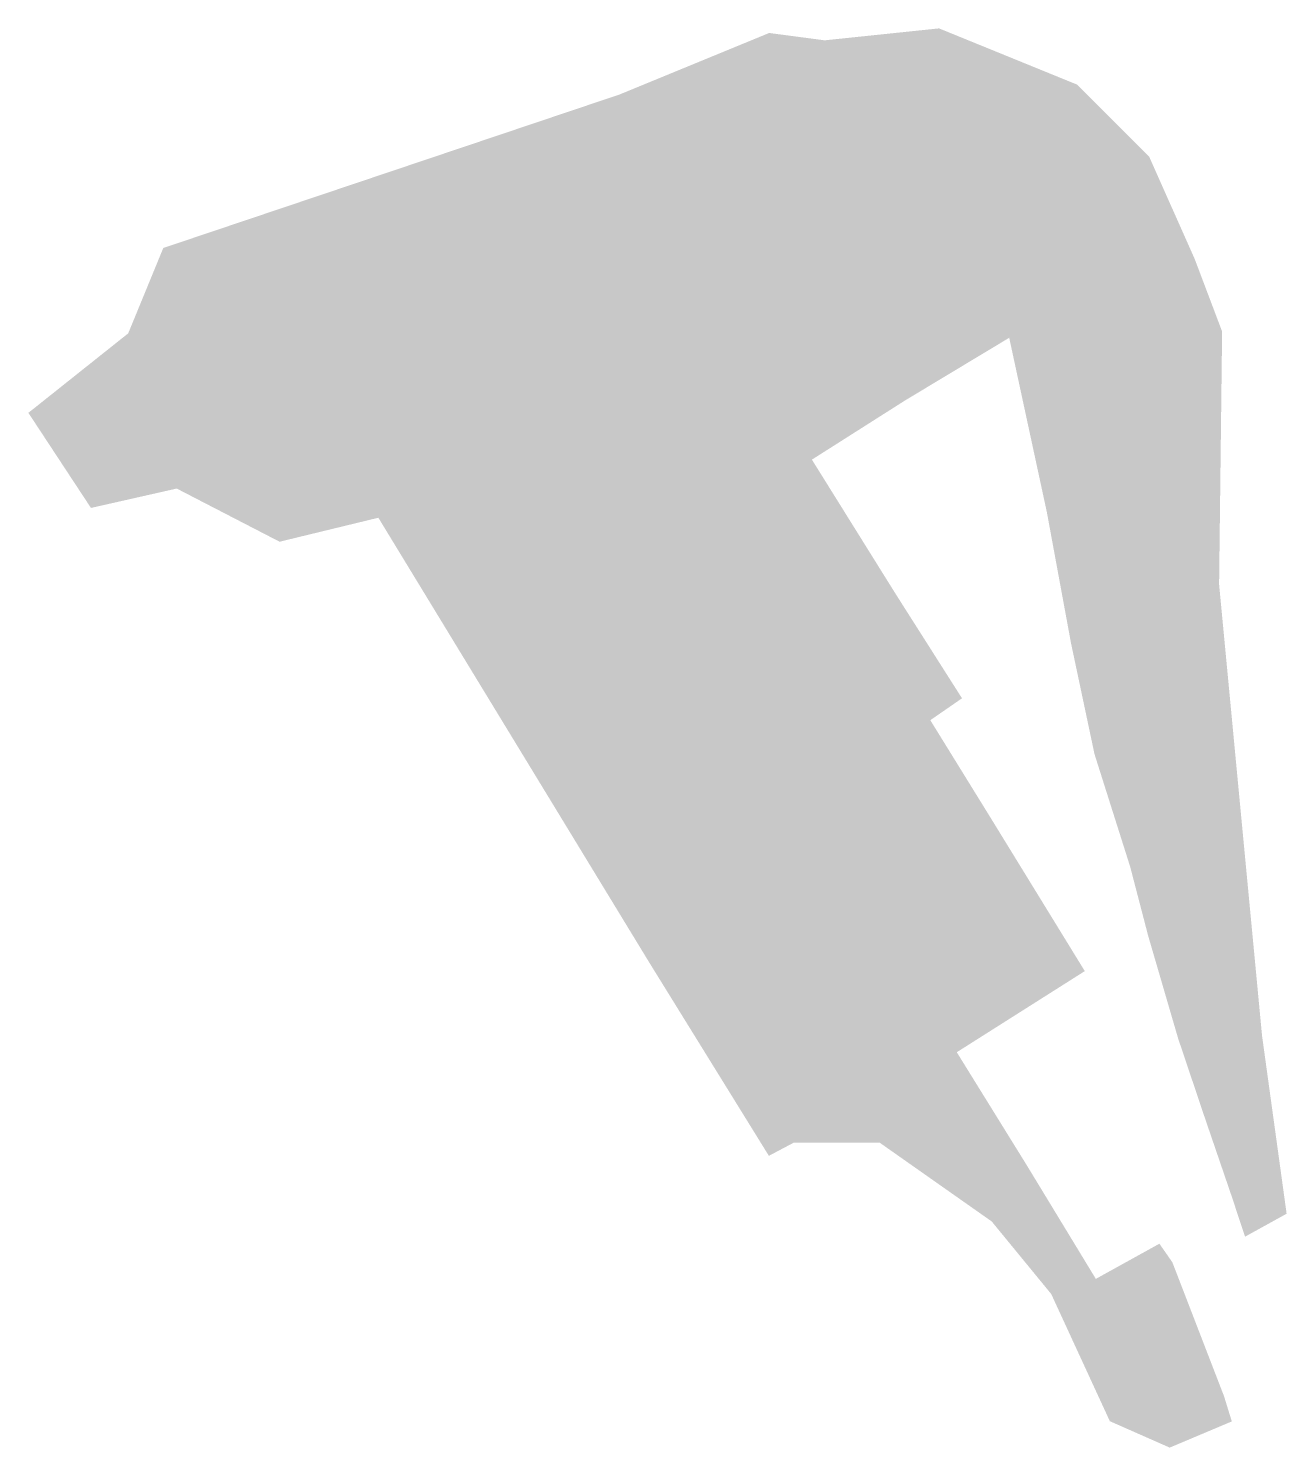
# Model space of a CAD drawing. Header units: metres. Extents: x 254550 to 279186, y 560399 to 562374.
# Drawn here: x 279114.3 to 279185.8, y 560965.9 to 561046.6 of the extents above.
import ezdxf

# ---------------------------------------------------------------- set-up
doc = ezdxf.new("R2010")
doc.units = ezdxf.units.M
doc.layers.add('Institutional-1 hatch', color=150, linetype='Continuous')

msp = doc.modelspace()

# ---------------------------------------------------------------- hatches: boundary and pattern name
at = {"layer": 'Institutional-1 hatch'}
h = msp.add_hatch(color=256, dxfattribs=at)
h.dxf.hatch_style = 1
edge = h.paths.add_edge_path()
edge.add_line((279115.19, 561023.368), (279117.841, 561019.34))
edge.add_line((279117.841, 561019.34), (279122.719, 561020.443))
edge.add_line((279122.719, 561020.443), (279128.569, 561017.419))
edge.add_line((279128.569, 561017.419), (279134.186, 561018.783))
edge.add_line((279134.186, 561018.783), (279149.6, 560993.481))
edge.add_line((279149.6, 560993.481), (279156.396, 560982.498))
edge.add_line((279156.396, 560982.498), (279157.811, 560983.247))
edge.add_line((279157.811, 560983.247), (279162.697, 560983.247))
edge.add_line((279162.697, 560983.247), (279169.069, 560978.767))
edge.add_line((279169.069, 560978.767), (279172.455, 560974.639))
edge.add_line((279172.455, 560974.639), (279175.788, 560967.408))
edge.add_line((279175.788, 560967.408), (279179.194, 560965.906))
edge.add_line((279179.194, 560965.906), (279182.725, 560967.395))
edge.add_line((279182.725, 560967.395), (279182.283, 560968.827))
edge.add_line((279182.283, 560968.827), (279179.342, 560976.448))
edge.add_line((279179.342, 560976.448), (279178.606, 560977.501))
edge.add_line((279178.606, 560977.501), (279174.991, 560975.501))
edge.add_line((279174.991, 560975.501), (279171.066, 560981.959))
edge.add_line((279171.066, 560981.959), (279167.083, 560988.389))
edge.add_line((279167.083, 560988.389), (279174.364, 560993.002))
edge.add_line((279174.364, 560993.002), (279169.047, 561001.656))
edge.add_line((279169.047, 561001.656), (279165.578, 561007.27))
edge.add_line((279165.578, 561007.27), (279167.38, 561008.516))
edge.add_line((279167.38, 561008.516), (279163.563, 561014.519))
edge.add_line((279163.563, 561014.519), (279158.844, 561022.087))
edge.add_line((279158.844, 561022.087), (279164.137, 561025.449))
edge.add_line((279164.137, 561025.449), (279170.065, 561029.016))
edge.add_line((279170.065, 561029.016), (279172.205, 561019.102))
edge.add_line((279172.205, 561019.102), (279173.582, 561011.639))
edge.add_line((279173.582, 561011.639), (279174.916, 561005.34))
edge.add_line((279174.916, 561005.34), (279176.944, 560998.938))
edge.add_line((279176.944, 560998.938), (279177.969, 560995.005))
edge.add_line((279177.969, 560995.005), (279179.671, 560989.175))
edge.add_line((279179.671, 560989.175), (279181.169, 560984.723))
edge.add_line((279181.169, 560984.723), (279182.732, 560980.153))
edge.add_line((279182.732, 560980.153), (279183.477, 560977.9))
edge.add_line((279183.477, 560977.9), (279185.842, 560979.206))
edge.add_line((279185.842, 560979.206), (279184.446, 560989.317))
edge.add_line((279184.446, 560989.317), (279182.002, 561014.992))
edge.add_line((279182.002, 561014.992), (279182.174, 561029.372))
edge.add_line((279182.174, 561029.372), (279180.617, 561033.489))
edge.add_line((279180.617, 561033.489), (279178.024, 561039.32))
edge.add_line((279178.024, 561039.32), (279173.921, 561043.415))
edge.add_line((279173.921, 561043.415), (279166.075, 561046.61))
edge.add_line((279166.075, 561046.61), (279159.569, 561045.931))
edge.add_line((279159.569, 561045.931), (279156.414, 561046.349))
edge.add_line((279156.414, 561046.349), (279147.904, 561042.851))
edge.add_line((279147.904, 561042.851), (279121.954, 561034.122))
edge.add_line((279121.954, 561034.122), (279119.959, 561029.268))
edge.add_line((279119.959, 561029.268), (279114.282, 561024.748))
edge.add_line((279114.282, 561024.748), (279114.91, 561023.793))
h = msp.add_hatch(color=256, dxfattribs=at)
h.dxf.hatch_style = 1
edge = h.paths.add_edge_path()
edge.add_line((279115.19, 561023.368), (279117.841, 561019.34))
edge.add_line((279117.841, 561019.34), (279122.719, 561020.443))
edge.add_line((279122.719, 561020.443), (279128.569, 561017.419))
edge.add_line((279128.569, 561017.419), (279134.186, 561018.783))
edge.add_line((279134.186, 561018.783), (279149.6, 560993.481))
edge.add_line((279149.6, 560993.481), (279156.396, 560982.498))
edge.add_line((279156.396, 560982.498), (279157.811, 560983.247))
edge.add_line((279157.811, 560983.247), (279162.697, 560983.247))
edge.add_line((279162.697, 560983.247), (279169.069, 560978.767))
edge.add_line((279169.069, 560978.767), (279172.455, 560974.639))
edge.add_line((279172.455, 560974.639), (279175.788, 560967.408))
edge.add_line((279175.788, 560967.408), (279179.194, 560965.906))
edge.add_line((279179.194, 560965.906), (279182.725, 560967.395))
edge.add_line((279182.725, 560967.395), (279182.283, 560968.827))
edge.add_line((279182.283, 560968.827), (279179.342, 560976.448))
edge.add_line((279179.342, 560976.448), (279178.606, 560977.501))
edge.add_line((279178.606, 560977.501), (279174.991, 560975.501))
edge.add_line((279174.991, 560975.501), (279171.066, 560981.959))
edge.add_line((279171.066, 560981.959), (279167.083, 560988.389))
edge.add_line((279167.083, 560988.389), (279174.364, 560993.002))
edge.add_line((279174.364, 560993.002), (279169.047, 561001.656))
edge.add_line((279169.047, 561001.656), (279165.578, 561007.27))
edge.add_line((279165.578, 561007.27), (279167.38, 561008.516))
edge.add_line((279167.38, 561008.516), (279163.563, 561014.519))
edge.add_line((279163.563, 561014.519), (279158.844, 561022.087))
edge.add_line((279158.844, 561022.087), (279164.137, 561025.449))
edge.add_line((279164.137, 561025.449), (279170.065, 561029.016))
edge.add_line((279170.065, 561029.016), (279172.205, 561019.102))
edge.add_line((279172.205, 561019.102), (279173.582, 561011.639))
edge.add_line((279173.582, 561011.639), (279174.916, 561005.34))
edge.add_line((279174.916, 561005.34), (279176.944, 560998.938))
edge.add_line((279176.944, 560998.938), (279177.969, 560995.005))
edge.add_line((279177.969, 560995.005), (279179.671, 560989.175))
edge.add_line((279179.671, 560989.175), (279181.169, 560984.723))
edge.add_line((279181.169, 560984.723), (279182.732, 560980.153))
edge.add_line((279182.732, 560980.153), (279183.477, 560977.9))
edge.add_line((279183.477, 560977.9), (279185.842, 560979.206))
edge.add_line((279185.842, 560979.206), (279184.446, 560989.317))
edge.add_line((279184.446, 560989.317), (279182.002, 561014.992))
edge.add_line((279182.002, 561014.992), (279182.174, 561029.372))
edge.add_line((279182.174, 561029.372), (279180.617, 561033.489))
edge.add_line((279180.617, 561033.489), (279178.024, 561039.32))
edge.add_line((279178.024, 561039.32), (279173.921, 561043.415))
edge.add_line((279173.921, 561043.415), (279166.075, 561046.61))
edge.add_line((279166.075, 561046.61), (279159.569, 561045.931))
edge.add_line((279159.569, 561045.931), (279156.414, 561046.349))
edge.add_line((279156.414, 561046.349), (279147.904, 561042.851))
edge.add_line((279147.904, 561042.851), (279121.954, 561034.122))
edge.add_line((279121.954, 561034.122), (279119.959, 561029.268))
edge.add_line((279119.959, 561029.268), (279114.282, 561024.748))
edge.add_line((279114.282, 561024.748), (279114.91, 561023.793))

doc.saveas('drawing.dxf')
